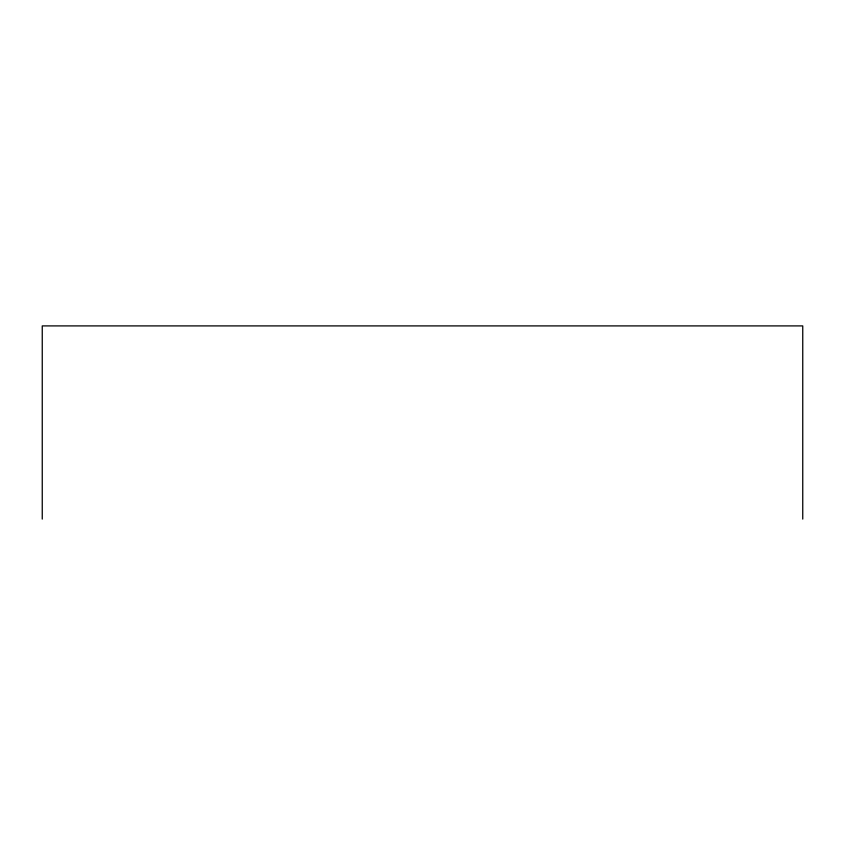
<?xml version="1.0" encoding="UTF-8"?>
<svg xmlns="http://www.w3.org/2000/svg" width="845" height="845" viewBox="0 0 845 845"><rect width="100%" height="100%" fill="white"/><g stroke="black" fill="none" stroke-linecap="round" stroke-linejoin="round"><path stroke-width="1.27" d="M802.75 519.094L802.75 325.906L42.25 325.906L42.25 519.094"/></g></svg>
